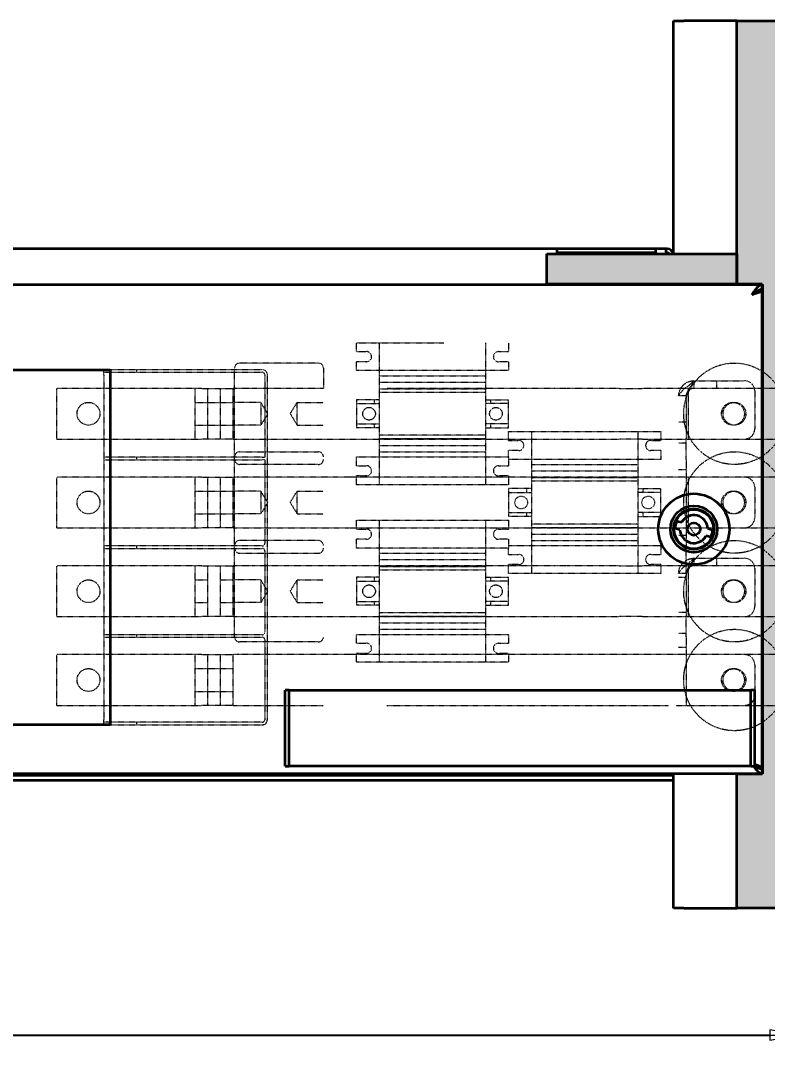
# Model space of a CAD drawing. Header units: millimetres. Extents: x -116965 to 323937, y 291661 to 566926.
# Drawn here: x -19214.6 to -18920.3, y 303295.8 to 303703.8 of the extents above; entities that cross this region are included whole.
import ezdxf

# ---------------------------------------------------------------- set-up
doc = ezdxf.new("R2010")
doc.units = ezdxf.units.MM
doc.header["$PDMODE"] = 35
doc.linetypes.add('DASHED', pattern=[0.75, 0.5, -0.25])
doc.layers.get('0').update_dxf_attribs({"lineweight": 18})
for name, color, linetype, lineweight in [('Dimensions(Schneider)', 7, 'Continuous', 18), ('Hatch', 7, 'Continuous', 9), ('Hidden Edges(Schneider)', 7, 'DASHED', 18), ('Sketch Geometry(Schneider)', 7, 'Continuous', 35), ('Visible Edges(Schneider)', 7, 'Continuous', 35)]:
    doc.layers.add(name, color=color, linetype=linetype, lineweight=lineweight)
doc.styles.add('schneder_1', font='micross.ttf')
doc.dimstyles.new('estilo_Schneider', dxfattribs={"dimscale": 4, "dimtxt": 3, "dimasz": 3, "dimexe": 2, "dimexo": 1, "dimgap": 0.3, "dimtad": 1, "dimtoh": 1, "dimrnd": 1e-08, "dimzin": 12, "dimtxsty": 'schneder_1', "dimblk": 'Filled-1', "dimcen": 0.09, "dimdle": 10, "dimclrd": 7, "dimclre": 7, "dimclrt": 7, "dimadec": 1, "dimazin": 3, "dimtfac": 0.5, "dimtdec": 3, "dimtmove": 0, "dimatfit": 3, "dimldrblk": 'Filled-1', "dimfxl": 1, "dimtolj": 1, "dimlwd": 25, "dimlwe": 25, "dimarcsym": 0})

# ---------------------------------------------------------------- blocks, each defined once
blk = doc.blocks.new('Filled-1')
at = {"color": 0}
for p, q in [((0, 0), (-1, 0.167)), ((-1, 0.167), (-1, -0.167)), ((-1, 0), (0, 0)), ((-1, -0.167), (0, 0))]:
    blk.add_line(p, q, dxfattribs=at)
at = {"color": 0, "flags": 128}
blk.add_lwpolyline([(-1, -0.167), (0, 0), (-1, 0.167), (-1, -0.167)], dxfattribs=at)
at = {"color": 0}
blk.add_solid([(-1, -0.167), (0, 0), (-1, 0.167), (-1, -0.167)], dxfattribs=at)
blk = doc.blocks.new('*D2001')
at = {"layer": 'Defpoints', "color": 0, "linetype": 'Continuous', "lineweight": -3, "transparency": 16777216}
for p in [(-19607.3, 303353.78), (-18907.3, 303353.78), (-18907.3, 303303.78)]:
    blk.add_point(p, dxfattribs=at)
at = {"layer": 'Dimensions(Schneider)', "color": 7, "linetype": 'Continuous', "lineweight": 25, "transparency": 16777216}
for p, q in [((-19607.3, 303349.78), (-19607.3, 303295.78)), ((-18907.3, 303349.78), (-18907.3, 303295.78)), ((-19595.3, 303303.78), (-18919.3, 303303.78))]:
    blk.add_line(p, q, dxfattribs=at)
at = {"layer": 'Dimensions(Schneider)', "color": 7, "linetype": 'Continuous', "lineweight": 25, "transparency": 16777216, "xscale": 12, "yscale": 12, "zscale": 12, "rotation": 180}
blk.add_blockref('Filled-1', (-19607.3, 303303.78), dxfattribs=at)
at = {"layer": 'Dimensions(Schneider)', "color": 7, "linetype": 'Continuous', "lineweight": 25, "transparency": 16777216, "xscale": 12, "yscale": 12, "zscale": 12}
blk.add_blockref('Filled-1', (-18907.3, 303303.78), dxfattribs=at)
at = {"layer": 'Dimensions(Schneider)', "color": 7, "linetype": 'Continuous', "lineweight": 25, "transparency": 16777216, "insert": (-19257.3, 303311.18), "char_height": 12, "attachment_point": 5, "style": 'schneder_1'}
blk.add_mtext('\\A1;700', dxfattribs=at)

msp = doc.modelspace()

# ---------------------------------------------------------------- hatches: boundary and pattern name
at = {"layer": 'Hatch'}
msp.add_hatch(color=256, dxfattribs=at).paths.add_polyline_path([(-18914.251709, 303353.74334), (-18932.304409, 303353.74334), (-18932.304409, 303406.72504), (-18922.307308, 303406.72504), (-18922.307308, 303599.842323), (-19007.293899, 303599.842323), (-19007.293899, 303611.799479), (-18932.304409, 303611.799479), (-18932.304409, 303703.683415), (-18914.251709, 303703.683415)])

# ---------------------------------------------------------------- linework, layer by layer
for p, q in [((-18932.304409, 303703.683415), (-18914.251709, 303703.683415)), ((-18932.304409, 303611.799479), (-18932.304409, 303703.683415)), ((-19007.293899, 303611.799479), (-18932.304409, 303611.799479)), ((-19007.293899, 303599.842323), (-19007.293899, 303611.799479)), ((-18922.307308, 303599.842323), (-19007.293899, 303599.842323)), ((-18922.307308, 303406.72504), (-18922.307308, 303599.842323)), ((-18932.304409, 303406.72504), (-18922.307308, 303406.72504)), ((-18932.304409, 303353.74334), (-18932.304409, 303406.72504)), ((-18914.251709, 303353.74334), (-18932.304409, 303353.74334))]:
    msp.add_line(p, q)
at = {"layer": 'Hidden Edges(Schneider)', "ltscale": 0.120735}
msp.add_line((-19082.298825, 303576.779402), (-19047.798825, 303576.779402), dxfattribs=at)
at = {"layer": 'Hidden Edges(Schneider)', "ltscale": 0.014367}
for p, q in [((-19082.298825, 303573.279402), (-19082.298825, 303576.779402)), ((-19022.298825, 303576.779402), (-19022.298825, 303573.279402)), ((-19082.298825, 303565.779402), (-19082.298825, 303569.279402)), ((-19022.298825, 303569.279402), (-19022.298825, 303565.779402)), ((-19022.298825, 303538.279402), (-19022.298825, 303541.779402)), ((-18962.298825, 303541.779402), (-18962.298825, 303538.279402)), ((-19082.298825, 303528.279402), (-19082.298825, 303531.779402)), ((-19022.298825, 303531.779402), (-19022.298825, 303528.279402)), ((-18962.298825, 303534.279402), (-18962.298825, 303530.779402)), ((-19082.298825, 303520.779402), (-19082.298825, 303524.279402)), ((-19022.298825, 303524.279402), (-19022.298825, 303520.779402)), ((-19082.298825, 303503.279402), (-19082.298825, 303506.779402)), ((-19022.298825, 303506.779402), (-19022.298825, 303503.279402)), ((-19082.298825, 303495.779402), (-19082.298825, 303499.279402)), ((-19022.298825, 303499.279402), (-19022.298825, 303495.779402)), ((-18962.298825, 303496.779402), (-18962.298825, 303493.279402)), ((-19022.298825, 303485.779402), (-19022.298825, 303489.279402)), ((-18962.298825, 303489.279402), (-18962.298825, 303485.779402)), ((-19082.298825, 303458.279402), (-19082.298825, 303461.779402)), ((-19022.298825, 303461.779402), (-19022.298825, 303458.279402)), ((-19082.298825, 303450.779402), (-19082.298825, 303454.279402)), ((-19022.298825, 303454.279402), (-19022.298825, 303450.779402))]:
    msp.add_line(p, q, dxfattribs=at)
at = {"layer": 'Hidden Edges(Schneider)', "ltscale": 0.045367}
for p, q in [((-19073.298825, 303576.779402), (-19073.298825, 303565.779402)), ((-19031.298825, 303565.779402), (-19031.298825, 303576.779402)), ((-19082.298825, 303554.279402), (-19082.298825, 303543.279402)), ((-19022.298825, 303543.279402), (-19022.298825, 303554.279402)), ((-19013.298825, 303541.779402), (-19013.298825, 303530.779402)), ((-18971.298825, 303530.779402), (-18971.298825, 303541.779402)), ((-19073.298825, 303531.779402), (-19073.298825, 303520.779402)), ((-19031.298825, 303520.779402), (-19031.298825, 303531.779402)), ((-19022.298825, 303519.279402), (-19022.298825, 303508.279402)), ((-18962.298825, 303508.279402), (-18962.298825, 303519.279402)), ((-19073.298825, 303506.779402), (-19073.298825, 303495.779402)), ((-19031.298825, 303495.779402), (-19031.298825, 303506.779402)), ((-19013.298825, 303496.779402), (-19013.298825, 303485.779402)), ((-18971.298825, 303485.779402), (-18971.298825, 303496.779402)), ((-18952.298825, 303485.779402), (-18952.298825, 303496.779402)), ((-19082.298825, 303484.279402), (-19082.298825, 303473.279402)), ((-19022.298825, 303473.279402), (-19022.298825, 303484.279402)), ((-19073.298825, 303461.779402), (-19073.298825, 303450.779402)), ((-19031.298825, 303450.779402), (-19031.298825, 303461.779402))]:
    msp.add_line(p, q, dxfattribs=at)
at = {"layer": 'Hidden Edges(Schneider)', "ltscale": 0.016433}
for p, q in [((-19082.298825, 303573.279402), (-19078.298825, 303573.279402)), ((-19026.298825, 303573.279402), (-19022.298825, 303573.279402)), ((-19078.298825, 303569.279402), (-19082.298825, 303569.279402)), ((-19022.298825, 303569.279402), (-19026.298825, 303569.279402)), ((-19022.298825, 303538.279402), (-19018.298825, 303538.279402)), ((-18966.298825, 303538.279402), (-18962.298825, 303538.279402)), ((-19018.298825, 303534.279402), (-19022.298825, 303534.279402)), ((-18962.298825, 303534.279402), (-18966.298825, 303534.279402)), ((-19082.298825, 303528.279402), (-19078.298825, 303528.279402)), ((-19026.298825, 303528.279402), (-19022.298825, 303528.279402)), ((-19078.298825, 303524.279402), (-19082.298825, 303524.279402)), ((-19022.298825, 303524.279402), (-19026.298825, 303524.279402)), ((-19082.298825, 303503.279402), (-19078.298825, 303503.279402)), ((-19026.298825, 303503.279402), (-19022.298825, 303503.279402)), ((-19078.298825, 303499.279402), (-19082.298825, 303499.279402)), ((-19022.298825, 303499.279402), (-19026.298825, 303499.279402)), ((-19022.298825, 303493.279402), (-19018.298825, 303493.279402)), ((-18966.298825, 303493.279402), (-18962.298825, 303493.279402)), ((-19018.298825, 303489.279402), (-19022.298825, 303489.279402)), ((-18962.298825, 303489.279402), (-18966.298825, 303489.279402)), ((-19082.298825, 303458.279402), (-19078.298825, 303458.279402)), ((-19026.298825, 303458.279402), (-19022.298825, 303458.279402)), ((-19078.298825, 303454.279402), (-19082.298825, 303454.279402)), ((-19022.298825, 303454.279402), (-19026.298825, 303454.279402))]:
    msp.add_line(p, q, dxfattribs=at)
at = {"layer": 'Hidden Edges(Schneider)', "ltscale": 0.16273}
for p, q in [((-19097.298825, 303568.779402), (-19128.298825, 303568.779402)), ((-19128.298825, 303533.779402), (-19097.298825, 303533.779402)), ((-19097.298825, 303528.779402), (-19128.298825, 303528.779402)), ((-19097.298825, 303498.779402), (-19128.298825, 303498.779402)), ((-19128.298825, 303493.779402), (-19097.298825, 303493.779402)), ((-19097.298825, 303458.779402), (-19128.298825, 303458.779402))]:
    msp.add_line(p, q, dxfattribs=at)
at = {"layer": 'Hidden Edges(Schneider)', "ltscale": 0.131234}
for p, q in [((-19119.376161, 303566.129408), (-19181.876161, 303566.129408)), ((-19181.876161, 303565.129408), (-19119.376161, 303565.129408)), ((-19119.376161, 303531.629408), (-19181.876161, 303531.629408)), ((-19181.876161, 303530.629408), (-19119.376161, 303530.629408)), ((-19119.376161, 303496.629408), (-19181.876161, 303496.629408)), ((-19181.876161, 303495.629408), (-19119.376161, 303495.629408)), ((-19119.376161, 303461.629408), (-19181.876161, 303461.629408)), ((-19181.876161, 303460.629408), (-19119.376161, 303460.629408)), ((-19119.376161, 303427.129408), (-19181.876161, 303427.129408)), ((-19181.876161, 303426.129408), (-19119.376161, 303426.129408))]:
    msp.add_line(p, q, dxfattribs=at)
at = {"layer": 'Hidden Edges(Schneider)', "ltscale": 0.012885}
for p, q in [((-19181.876161, 303564.129408), (-19181.876161, 303566.129408)), ((-19181.876161, 303426.129408), (-19181.876161, 303428.129408))]:
    msp.add_line(p, q, dxfattribs=at)
at = {"layer": 'Hidden Edges(Schneider)', "ltscale": 0.004033}
for p, q in [((-19168.876161, 303565.129408), (-19168.876161, 303566.129408)), ((-19168.876161, 303530.629408), (-19168.876161, 303531.629408)), ((-19168.876161, 303495.629408), (-19168.876161, 303496.629408)), ((-19168.876161, 303460.629408), (-19168.876161, 303461.629408)), ((-19168.876161, 303426.129408), (-19168.876161, 303427.129408))]:
    msp.add_line(p, q, dxfattribs=at)
at = {"layer": 'Hidden Edges(Schneider)', "ltscale": 0.148422}
for p, q in [((-19130.298825, 303530.779402), (-19130.298825, 303566.779402)), ((-19130.298825, 303460.779402), (-19130.298825, 303496.779402))]:
    msp.add_line(p, q, dxfattribs=at)
at = {"layer": 'Hidden Edges(Schneider)', "ltscale": 0.072943}
msp.add_line((-19095.298825, 303566.779402), (-19095.298825, 303558.779402), dxfattribs=at)
at = {"layer": 'Hidden Edges(Schneider)', "ltscale": 0.15748}
for p, q in [((-19022.298825, 303565.779402), (-19082.298825, 303565.779402)), ((-19022.298825, 303541.779402), (-18962.298825, 303541.779402)), ((-19082.298825, 303531.779402), (-19022.298825, 303531.779402)), ((-18962.298825, 303530.779402), (-19022.298825, 303530.779402)), ((-19022.298825, 303520.779402), (-19082.298825, 303520.779402)), ((-19082.298825, 303506.779402), (-19022.298825, 303506.779402)), ((-19022.298825, 303495.779402), (-19082.298825, 303495.779402)), ((-19022.298825, 303496.779402), (-18962.298825, 303496.779402)), ((-18962.298825, 303485.779402), (-19022.298825, 303485.779402)), ((-19082.298825, 303461.779402), (-19022.298825, 303461.779402)), ((-19022.298825, 303450.779402), (-19082.298825, 303450.779402))]:
    msp.add_line(p, q, dxfattribs=at)
at = {"layer": 'Hidden Edges(Schneider)', "ltscale": 0.118985}
for p, q in [((-19073.298825, 303565.779402), (-19073.298825, 303531.779402)), ((-19031.298825, 303531.779402), (-19031.298825, 303565.779402)), ((-19013.298825, 303530.779402), (-19013.298825, 303496.779402)), ((-18971.298825, 303496.779402), (-18971.298825, 303530.779402)), ((-19073.298825, 303495.779402), (-19073.298825, 303461.779402)), ((-19031.298825, 303461.779402), (-19031.298825, 303495.779402))]:
    msp.add_line(p, q, dxfattribs=at)
at = {"layer": 'Hidden Edges(Schneider)', "ltscale": 0.142782}
for p, q in [((-19181.876161, 303564.129408), (-19181.876161, 303428.129408)), ((-19117.376161, 303428.129408), (-19117.376161, 303564.129408))]:
    msp.add_line(p, q, dxfattribs=at)
at = {"layer": 'Hidden Edges(Schneider)', "ltscale": 0.170604}
msp.add_line((-19118.376161, 303564.129408), (-19118.376161, 303531.629408), dxfattribs=at)
at = {"layer": 'Hidden Edges(Schneider)', "ltscale": 0.146982}
for p, q in [((-19073.298825, 303563.779402), (-19031.298825, 303563.779402)), ((-19073.298825, 303561.279402), (-19031.298825, 303561.279402)), ((-19073.298825, 303558.577361), (-19031.298825, 303558.577361)), ((-19073.298825, 303557.264684), (-19031.298825, 303557.264684)), ((-19031.298825, 303540.294121), (-19073.298825, 303540.294121)), ((-19073.298825, 303538.981443), (-19031.298825, 303538.981443)), ((-19073.298825, 303536.279402), (-19031.298825, 303536.279402)), ((-19073.298825, 303533.779402), (-19031.298825, 303533.779402)), ((-19013.298825, 303528.779402), (-18971.298825, 303528.779402)), ((-19013.298825, 303526.279402), (-18971.298825, 303526.279402)), ((-19013.298825, 303523.577361), (-18971.298825, 303523.577361)), ((-19013.298825, 303522.264684), (-18971.298825, 303522.264684)), ((-18971.298825, 303505.294121), (-19013.298825, 303505.294121)), ((-19013.298825, 303503.981443), (-18971.298825, 303503.981443)), ((-19013.298825, 303501.279402), (-18971.298825, 303501.279402)), ((-19013.298825, 303498.779402), (-18971.298825, 303498.779402)), ((-19073.298825, 303493.779402), (-19031.298825, 303493.779402)), ((-19073.298825, 303491.279402), (-19031.298825, 303491.279402)), ((-19073.298825, 303488.577361), (-19031.298825, 303488.577361)), ((-19073.298825, 303487.264684), (-19031.298825, 303487.264684)), ((-19031.298825, 303470.294121), (-19073.298825, 303470.294121)), ((-19073.298825, 303468.981443), (-19031.298825, 303468.981443)), ((-19073.298825, 303466.279402), (-19031.298825, 303466.279402)), ((-19073.298825, 303463.779402), (-19031.298825, 303463.779402))]:
    msp.add_line(p, q, dxfattribs=at)
at = {"layer": 'Hidden Edges(Schneider)', "ltscale": 0.0123}
for p, q in [((-18949.298825, 303561.779403), (-18949.298825, 303558.779402)), ((-18940.298825, 303558.779402), (-18940.298825, 303561.779402)), ((-18952.298825, 303555.779402), (-18955.298825, 303555.779402)), ((-18952.298825, 303545.429402), (-18955.298825, 303545.429402)), ((-18952.298825, 303537.129402), (-18955.298825, 303537.129402)), ((-18955.298825, 303526.779402), (-18952.298825, 303526.779402)), ((-18952.298825, 303526.779402), (-18952.298825, 303523.779402)), ((-18952.298825, 303503.779402), (-18952.298825, 303500.779402)), ((-18952.298825, 303500.779402), (-18955.298825, 303500.779402)), ((-18949.298825, 303491.779404), (-18949.298825, 303488.779402)), ((-18940.298825, 303488.779402), (-18940.298825, 303491.779402)), ((-18952.298825, 303485.779402), (-18955.298825, 303485.779402)), ((-18955.298825, 303484.279402), (-18952.298825, 303484.279402)), ((-18952.298825, 303470.429402), (-18955.298825, 303470.429402)), ((-18952.298825, 303462.129402), (-18955.298825, 303462.129402)), ((-18955.298825, 303456.779402), (-18952.298825, 303456.779402)), ((-18952.298825, 303456.779402), (-18952.298825, 303453.779402))]:
    msp.add_line(p, q, dxfattribs=at)
at = {"layer": 'Hidden Edges(Schneider)', "ltscale": 0.082567}
for p, q in [((-18949.298825, 303561.779402), (-18929.298825, 303561.779402)), ((-19200.377861, 303538.779402), (-19200.377861, 303558.779402)), ((-19145.877861, 303538.779402), (-19145.877861, 303558.779402)), ((-19140.877861, 303538.779402), (-19140.877861, 303558.779402)), ((-19135.877861, 303538.779402), (-19135.877861, 303558.779402)), ((-19130.877861, 303538.779402), (-19130.877861, 303558.779402)), ((-18951.377861, 303538.779402), (-18951.377861, 303558.779402)), ((-19200.377861, 303503.779402), (-19200.377861, 303523.779402)), ((-19145.877861, 303503.779402), (-19145.877861, 303523.779402)), ((-19140.877861, 303503.779402), (-19140.877861, 303523.779402)), ((-19135.877861, 303503.779402), (-19135.877861, 303523.779402)), ((-19130.877861, 303503.779402), (-19130.877861, 303523.779402)), ((-18952.298825, 303523.779402), (-18952.298825, 303503.779402)), ((-18951.377861, 303503.779402), (-18951.377861, 303523.779402)), ((-18949.298825, 303491.779402), (-18929.298825, 303491.779402)), ((-19200.377861, 303468.779402), (-19200.377861, 303488.779402)), ((-19145.877861, 303468.779402), (-19145.877861, 303488.779402)), ((-19140.877861, 303468.779402), (-19140.877861, 303488.779402)), ((-19135.877861, 303468.779402), (-19135.877861, 303488.779402)), ((-19130.877861, 303468.779402), (-19130.877861, 303488.779402)), ((-18951.377861, 303468.779402), (-18951.377861, 303488.779402)), ((-19200.377861, 303433.779402), (-19200.377861, 303453.779402)), ((-19145.877861, 303433.779402), (-19145.877861, 303453.779402)), ((-19140.877861, 303433.779402), (-19140.877861, 303453.779402)), ((-19135.877861, 303433.779402), (-19135.877861, 303453.779402)), ((-19130.877861, 303433.779402), (-19130.877861, 303453.779402)), ((-18952.298825, 303453.779402), (-18952.298825, 303433.779402))]:
    msp.add_line(p, q, dxfattribs=at)
at = {"layer": 'Hidden Edges(Schneider)', "ltscale": 0.149606}
for p, q in [((-19143.377861, 303558.779402), (-19200.377861, 303558.779402)), ((-19200.377861, 303538.779402), (-19143.377861, 303538.779402)), ((-19143.377861, 303523.779402), (-19200.377861, 303523.779402)), ((-19200.377861, 303503.779402), (-19143.377861, 303503.779402)), ((-19143.377861, 303488.779402), (-19200.377861, 303488.779402)), ((-19200.377861, 303468.779402), (-19143.377861, 303468.779402)), ((-19143.377861, 303453.779402), (-19200.377861, 303453.779402)), ((-19200.377861, 303433.779402), (-19143.377861, 303433.779402))]:
    msp.add_line(p, q, dxfattribs=at)
at = {"layer": 'Hidden Edges(Schneider)', "ltscale": 0.081058}
for p, q in [((-19143.377861, 303558.779402), (-19130.877861, 303558.779402)), ((-19130.877861, 303538.779402), (-19143.377861, 303538.779402)), ((-19143.377861, 303523.779402), (-19130.877861, 303523.779402)), ((-19130.877861, 303503.779402), (-19143.377861, 303503.779402)), ((-19143.377861, 303488.779402), (-19130.877861, 303488.779402)), ((-19130.877861, 303468.779402), (-19143.377861, 303468.779402)), ((-19143.377861, 303453.779402), (-19130.877861, 303453.779402)), ((-19130.877861, 303433.779402), (-19143.377861, 303433.779402))]:
    msp.add_line(p, q, dxfattribs=at)
at = {"layer": 'Hidden Edges(Schneider)', "ltscale": 0.048595}
for p, q in [((-19123.377861, 303558.779402), (-19130.877861, 303558.779402)), ((-19130.877861, 303538.779402), (-19123.377861, 303538.779402)), ((-19123.377861, 303488.779402), (-19130.877861, 303488.779402)), ((-19130.877861, 303468.779402), (-19123.377861, 303468.779402))]:
    msp.add_line(p, q, dxfattribs=at)
at = {"layer": 'Hidden Edges(Schneider)', "ltscale": 0.147397}
msp.add_line((-19095.298825, 303558.779402), (-19123.377861, 303558.779402), dxfattribs=at)
at = {"layer": 'Hidden Edges(Schneider)', "ltscale": 0.138193}
msp.add_line((-19004.484462, 303558.779402), (-19070.298825, 303558.779402), dxfattribs=at)
at = {"layer": 'Hidden Edges(Schneider)', "ltscale": 0.024247}
for p, q in [((-18999.181162, 303558.779402), (-19004.484462, 303558.779402)), ((-19004.484462, 303538.779402), (-18999.181162, 303538.779402)), ((-19128.681162, 303523.779402), (-19130.877861, 303523.779402)), ((-19080.271259, 303523.779402), (-19085.57456, 303523.779402)), ((-19130.877861, 303503.779402), (-19128.681162, 303503.779402)), ((-19085.57456, 303503.779402), (-19080.271259, 303503.779402)), ((-18999.181162, 303488.779402), (-19004.484462, 303488.779402)), ((-19004.484462, 303468.779402), (-18999.181162, 303468.779402)), ((-19128.681162, 303453.779402), (-19130.877861, 303453.779402)), ((-19080.271259, 303453.779402), (-19085.57456, 303453.779402)), ((-19130.877861, 303433.779402), (-19128.681162, 303433.779402))]:
    msp.add_line(p, q, dxfattribs=at)
at = {"layer": 'Hidden Edges(Schneider)', "ltscale": 0.153241}
for p, q in [((-18978.539026, 303558.779402), (-18999.181162, 303558.779402)), ((-18999.181162, 303538.779402), (-18978.539026, 303538.779402)), ((-18978.539026, 303488.779402), (-18999.181162, 303488.779402)), ((-18999.181162, 303468.779402), (-18978.539026, 303468.779402))]:
    msp.add_line(p, q, dxfattribs=at)
at = {"layer": 'Hidden Edges(Schneider)', "ltscale": 0.040479}
for p, q in [((-18978.539026, 303558.779402), (-18969.700191, 303558.779402)), ((-18969.700191, 303538.779402), (-18978.539026, 303538.779402)), ((-18978.539026, 303488.779402), (-18969.700191, 303488.779402)), ((-18969.700191, 303468.779402), (-18978.539026, 303468.779402))]:
    msp.add_line(p, q, dxfattribs=at)
at = {"layer": 'Hidden Edges(Schneider)', "ltscale": 0.138396}
for p, q in [((-18837.877861, 303558.779402), (-18969.700191, 303558.779402)), ((-18969.700191, 303538.779402), (-18837.877861, 303538.779402)), ((-18837.877861, 303488.779402), (-18969.700191, 303488.779402)), ((-18969.700191, 303468.779402), (-18837.877861, 303468.779402))]:
    msp.add_line(p, q, dxfattribs=at)
at = {"layer": 'Hidden Edges(Schneider)', "ltscale": 0.0619}
for p, q in [((-18925.298825, 303557.779402), (-18925.298825, 303542.779402)), ((-18925.298825, 303487.779402), (-18925.298825, 303472.779402))]:
    msp.add_line(p, q, dxfattribs=at)
at = {"layer": 'Hidden Edges(Schneider)', "ltscale": 0.020567}
for p, q in [((-19145.877861, 303553.279402), (-19140.877861, 303553.279402)), ((-19140.877861, 303553.279402), (-19135.877861, 303553.279402)), ((-19135.877861, 303553.279402), (-19130.877861, 303553.279402)), ((-19145.877861, 303544.279402), (-19140.877861, 303544.279402)), ((-19140.877861, 303544.279402), (-19135.877861, 303544.279402)), ((-19135.877861, 303544.279402), (-19130.877861, 303544.279402)), ((-19145.877861, 303518.279402), (-19140.877861, 303518.279402)), ((-19140.877861, 303518.279402), (-19135.877861, 303518.279402)), ((-19135.877861, 303518.279402), (-19130.877861, 303518.279402)), ((-19145.877861, 303509.279402), (-19140.877861, 303509.279402)), ((-19140.877861, 303509.279402), (-19135.877861, 303509.279402)), ((-19135.877861, 303509.279402), (-19130.877861, 303509.279402)), ((-19145.877861, 303483.279402), (-19140.877861, 303483.279402)), ((-19135.877861, 303483.279402), (-19130.877861, 303483.279402)), ((-19145.877861, 303474.279402), (-19140.877861, 303474.279402)), ((-19135.877861, 303474.279402), (-19130.877861, 303474.279402)), ((-19145.877861, 303448.279402), (-19140.877861, 303448.279402)), ((-19140.877861, 303448.279402), (-19135.877861, 303448.279402)), ((-19135.877861, 303448.279402), (-19130.877861, 303448.279402)), ((-19145.877861, 303439.279402), (-19140.877861, 303439.279402)), ((-19140.877861, 303439.279402), (-19135.877861, 303439.279402)), ((-19135.877861, 303439.279402), (-19130.877861, 303439.279402))]:
    msp.add_line(p, q, dxfattribs=at)
at = {"layer": 'Hidden Edges(Schneider)', "ltscale": 0.042672}
for p, q in [((-19119.950825, 303553.279402), (-19130.298825, 303553.279402)), ((-19105.646825, 303553.279402), (-19095.298825, 303553.279402)), ((-19119.950825, 303544.279402), (-19130.298825, 303544.279402)), ((-19105.646825, 303544.279402), (-19095.298825, 303544.279402)), ((-19119.950825, 303518.279402), (-19130.298825, 303518.279402)), ((-19105.646825, 303518.279402), (-19095.298825, 303518.279402)), ((-19119.950825, 303509.279402), (-19130.298825, 303509.279402)), ((-19105.646825, 303509.279402), (-19095.298825, 303509.279402)), ((-19119.950825, 303483.279402), (-19130.298825, 303483.279402)), ((-19105.646825, 303483.279402), (-19095.298825, 303483.279402)), ((-19119.950825, 303474.279402), (-19130.298825, 303474.279402)), ((-19105.646825, 303474.279402), (-19095.298825, 303474.279402))]:
    msp.add_line(p, q, dxfattribs=at)
at = {"layer": 'Hidden Edges(Schneider)', "ltscale": 0.058334}
for p, q in [((-19119.950825, 303553.279402), (-19119.950825, 303544.279402)), ((-19105.646825, 303544.279402), (-19105.646825, 303553.279402)), ((-19119.950825, 303518.279402), (-19119.950825, 303509.279402)), ((-19105.646825, 303509.279402), (-19105.646825, 303518.279402)), ((-19119.950825, 303483.279402), (-19119.950825, 303474.279402)), ((-19105.646825, 303474.279402), (-19105.646825, 303483.279402))]:
    msp.add_line(p, q, dxfattribs=at)
at = {"layer": 'Hidden Edges(Schneider)', "ltscale": 0.021599}
for p, q in [((-19117.246952, 303548.779402), (-19119.950825, 303553.279402)), ((-19108.350698, 303548.779402), (-19105.646825, 303553.279402)), ((-19117.246952, 303548.779402), (-19119.950825, 303544.279402)), ((-19108.350698, 303548.779402), (-19105.646825, 303544.279402)), ((-19117.246952, 303513.779402), (-19119.950825, 303518.279402)), ((-19108.350698, 303513.779402), (-19105.646825, 303518.279402)), ((-19117.246952, 303513.779402), (-19119.950825, 303509.279402)), ((-19108.350698, 303513.779402), (-19105.646825, 303509.279402)), ((-19117.246952, 303478.779402), (-19119.950825, 303483.279402)), ((-19108.350698, 303478.779402), (-19105.646825, 303483.279402)), ((-19117.246952, 303478.779402), (-19119.950825, 303474.279402)), ((-19108.350698, 303478.779402), (-19105.646825, 303474.279402))]:
    msp.add_line(p, q, dxfattribs=at)
at = {"layer": 'Hidden Edges(Schneider)', "ltscale": 0.0371}
for p, q in [((-19073.298825, 303554.279402), (-19082.298825, 303554.279402)), ((-19082.298825, 303552.779402), (-19073.298825, 303552.779402)), ((-19031.298825, 303554.279402), (-19022.298825, 303554.279402)), ((-19022.298825, 303552.779402), (-19031.298825, 303552.779402)), ((-19082.298825, 303544.779402), (-19073.298825, 303544.779402)), ((-19022.298825, 303544.779402), (-19031.298825, 303544.779402)), ((-19073.298825, 303543.279402), (-19082.298825, 303543.279402)), ((-19031.298825, 303543.279402), (-19022.298825, 303543.279402)), ((-19013.298825, 303519.279402), (-19022.298825, 303519.279402)), ((-19022.298825, 303517.779402), (-19013.298825, 303517.779402)), ((-18971.298825, 303519.279402), (-18962.298825, 303519.279402)), ((-18962.298825, 303517.779402), (-18971.298825, 303517.779402)), ((-19022.298825, 303509.779402), (-19013.298825, 303509.779402)), ((-19013.298825, 303508.279402), (-19022.298825, 303508.279402)), ((-18962.298825, 303509.779402), (-18971.298825, 303509.779402)), ((-18971.298825, 303508.279402), (-18962.298825, 303508.279402)), ((-19073.298825, 303484.279402), (-19082.298825, 303484.279402)), ((-19082.298825, 303482.779402), (-19073.298825, 303482.779402)), ((-19031.298825, 303484.279402), (-19022.298825, 303484.279402)), ((-19022.298825, 303482.779402), (-19031.298825, 303482.779402)), ((-19082.298825, 303474.779402), (-19073.298825, 303474.779402)), ((-19022.298825, 303474.779402), (-19031.298825, 303474.779402)), ((-19073.298825, 303473.279402), (-19082.298825, 303473.279402)), ((-19031.298825, 303473.279402), (-19022.298825, 303473.279402))]:
    msp.add_line(p, q, dxfattribs=at)
at = {"layer": 'Hidden Edges(Schneider)', "ltscale": 0.0061}
for p, q in [((-19075.298825, 303554.279402), (-19075.298825, 303552.779402)), ((-19029.298825, 303552.779402), (-19029.298825, 303554.279402)), ((-19075.298825, 303544.779402), (-19075.298825, 303543.279402)), ((-19029.298825, 303543.279402), (-19029.298825, 303544.779402)), ((-19015.298825, 303519.279402), (-19015.298825, 303517.779402)), ((-18969.298825, 303517.779402), (-18969.298825, 303519.279402)), ((-19015.298825, 303509.779402), (-19015.298825, 303508.279402)), ((-18969.298825, 303508.279402), (-18969.298825, 303509.779402)), ((-19075.298825, 303484.279402), (-19075.298825, 303482.779402)), ((-19029.298825, 303482.779402), (-19029.298825, 303484.279402)), ((-19075.298825, 303474.779402), (-19075.298825, 303473.279402)), ((-19029.298825, 303473.279402), (-19029.298825, 303474.779402))]:
    msp.add_line(p, q, dxfattribs=at)
at = {"layer": 'Hidden Edges(Schneider)', "ltscale": 0.070167}
for p, q in [((-18952.298825, 303555.779402), (-18952.298825, 303538.779402)), ((-18952.298825, 303485.779402), (-18952.298825, 303468.779402))]:
    msp.add_line(p, q, dxfattribs=at)
at = {"layer": 'Hidden Edges(Schneider)', "ltscale": 0.138692}
for p, q in [((-19123.377861, 303538.779402), (-19004.484462, 303538.779402)), ((-19004.484462, 303488.779402), (-19123.377861, 303488.779402)), ((-19123.377861, 303468.779402), (-19004.484462, 303468.779402))]:
    msp.add_line(p, q, dxfattribs=at)
at = {"layer": 'Hidden Edges(Schneider)', "ltscale": 0.032967}
for p, q in [((-18952.298825, 303530.779402), (-18952.298825, 303538.779402)), ((-18952.298825, 303460.779402), (-18952.298825, 303468.779402))]:
    msp.add_line(p, q, dxfattribs=at)
at = {"layer": 'Hidden Edges(Schneider)', "ltscale": 0.006393}
for p, q in [((-19119.376161, 303531.629408), (-19118.376161, 303531.629408)), ((-19118.376161, 303530.629408), (-19119.376161, 303530.629408))]:
    msp.add_line(p, q, dxfattribs=at)
at = {"layer": 'Hidden Edges(Schneider)', "ltscale": 0.010233}
for p, q in [((-19022.298825, 303531.779402), (-19022.298825, 303534.279402)), ((-19022.298825, 303493.279402), (-19022.298825, 303495.779402))]:
    msp.add_line(p, q, dxfattribs=at)
at = {"layer": 'Hidden Edges(Schneider)', "ltscale": 0.155704}
msp.add_line((-19130.298825, 303496.779402), (-19130.298825, 303530.779402), dxfattribs=at)
at = {"layer": 'Hidden Edges(Schneider)', "ltscale": 0.173228}
msp.add_line((-19118.376161, 303530.629408), (-19118.376161, 303497.629408), dxfattribs=at)
at = {"layer": 'Hidden Edges(Schneider)', "ltscale": 0.025871}
for p, q in [((-18952.298825, 303530.779402), (-18952.298825, 303526.779402)), ((-18952.298825, 303500.779402), (-18952.298825, 303496.779402)), ((-18952.298825, 303460.779402), (-18952.298825, 303456.779402))]:
    msp.add_line(p, q, dxfattribs=at)
at = {"layer": 'Hidden Edges(Schneider)', "ltscale": 0.128004}
for p, q in [((-19085.57456, 303523.779402), (-19128.681162, 303523.779402)), ((-19128.681162, 303503.779402), (-19085.57456, 303503.779402)), ((-19085.57456, 303453.779402), (-19128.681162, 303453.779402))]:
    msp.add_line(p, q, dxfattribs=at)
at = {"layer": 'Hidden Edges(Schneider)', "ltscale": 0.141378}
for p, q in [((-18837.877861, 303523.779402), (-19080.271259, 303523.779402)), ((-19080.271259, 303503.779402), (-18837.877861, 303503.779402)), ((-18837.877861, 303453.779402), (-19080.271259, 303453.779402))]:
    msp.add_line(p, q, dxfattribs=at)
at = {"layer": 'Hidden Edges(Schneider)', "ltscale": 0.0495}
msp.add_line((-18925.298825, 303519.779402), (-18925.298825, 303507.779402), dxfattribs=at)
at = {"layer": 'Hidden Edges(Schneider)', "ltscale": 0.167979}
msp.add_line((-19118.376161, 303494.629408), (-19118.376161, 303462.629408), dxfattribs=at)
at = {"layer": 'Hidden Edges(Schneider)', "ltscale": 0.165354}
msp.add_line((-19118.376161, 303459.629408), (-19118.376161, 303428.129408), dxfattribs=at)
at = {"layer": 'Hidden Edges(Schneider)', "ltscale": 0.041233}
msp.add_line((-18925.298825, 303449.779402), (-18925.298825, 303439.779402), dxfattribs=at)
at = {"layer": 'Hidden Edges(Schneider)', "ltscale": 0.165213}
msp.add_line((-19128.681162, 303433.779402), (-19095.298825, 303433.779402), dxfattribs=at)
at = {"layer": 'Hidden Edges(Schneider)', "ltscale": 0.145669}
msp.add_line((-19070.298825, 303433.779402), (-18959.298825, 303433.779402), dxfattribs=at)
at = {"layer": 'Hidden Edges(Schneider)', "ltscale": 0.138141}
msp.add_line((-18956.298825, 303433.779402), (-18837.877861, 303433.779402), dxfattribs=at)
at = {"layer": 'Hidden Edges(Schneider)', "ltscale": 0.040747, "flags": 128}
for points in [[(-18955.298825, 303555.779402), (-18955.296626, 303555.948568), (-18955.285931, 303556.176691), (-18955.260587, 303556.456756), (-18955.214446, 303556.781751), (-18955.141358, 303557.144661), (-18955.035171, 303557.538474), (-18954.89031, 303557.954746), (-18954.704075, 303558.383263), (-18954.47464, 303558.814356), (-18954.20111, 303559.238212), (-18953.886446, 303559.645862), (-18953.534596, 303560.028902), (-18953.150524, 303560.379424), (-18952.742197, 303560.692544), (-18952.318063, 303560.9644), (-18951.887129, 303561.192122), (-18951.45921, 303561.376686), (-18951.043969, 303561.520001), (-18950.651604, 303561.624859), (-18950.290526, 303561.696877), (-18949.967723, 303561.742197), (-18949.69018, 303561.766962), (-18949.464885, 303561.777316), (-18949.298825, 303561.779403)], [(-18955.298825, 303485.779401), (-18955.296626, 303485.948568), (-18955.285931, 303486.176692), (-18955.260587, 303486.456757), (-18955.214446, 303486.78175), (-18955.141358, 303487.144662), (-18955.035171, 303487.538472), (-18954.89031, 303487.954746), (-18954.704075, 303488.38326), (-18954.47464, 303488.814355), (-18954.20111, 303489.23821), (-18953.886446, 303489.645863), (-18953.534596, 303490.028902), (-18953.150524, 303490.379425), (-18952.742197, 303490.692545), (-18952.318063, 303490.964399), (-18951.887129, 303491.192122), (-18951.45921, 303491.376687), (-18951.043969, 303491.52), (-18950.651604, 303491.624861), (-18950.290526, 303491.696878), (-18949.967723, 303491.742197), (-18949.69018, 303491.766964), (-18949.464885, 303491.777316), (-18949.298825, 303491.779404)]]:
    msp.add_lwpolyline(points, dxfattribs=at)
at = {"layer": 'Hidden Edges(Schneider)', "ltscale": 0.046536, "flags": 128}
for points in [[(-18949.298825, 303561.779403), (-18949.496407, 303561.549218), (-18949.743398, 303561.295736), (-18950.033766, 303561.021896), (-18950.361478, 303560.730642), (-18950.720502, 303560.424915), (-18951.104806, 303560.107658), (-18951.507165, 303559.781813), (-18951.918928, 303559.450322), (-18952.331923, 303559.116127), (-18952.737869, 303558.78217), (-18953.129142, 303558.451394), (-18953.498553, 303558.126741), (-18953.839283, 303557.811152), (-18954.146852, 303557.50757), (-18954.417573, 303557.218937), (-18954.648529, 303556.948195), (-18954.839902, 303556.698287), (-18954.992661, 303556.472154), (-18955.10824, 303556.272739), (-18955.190949, 303556.102984), (-18955.246075, 303555.96583), (-18955.278905, 303555.864221), (-18955.294726, 303555.801097), (-18955.298825, 303555.779402)], [(-18949.298825, 303491.779404), (-18949.496407, 303491.549221), (-18949.743398, 303491.295734), (-18950.033766, 303491.021896), (-18950.361478, 303490.730644), (-18950.720502, 303490.424915), (-18951.104806, 303490.107656), (-18951.507165, 303489.781814), (-18951.918928, 303489.450322), (-18952.331923, 303489.116126), (-18952.737869, 303488.782168), (-18953.129142, 303488.451396), (-18953.498553, 303488.126741), (-18953.839283, 303487.811151), (-18954.146852, 303487.507568), (-18954.417573, 303487.218939), (-18954.648529, 303486.948195), (-18954.839902, 303486.698285), (-18954.992661, 303486.472154), (-18955.10824, 303486.272741), (-18955.190949, 303486.102982), (-18955.246075, 303485.96583), (-18955.278905, 303485.86422), (-18955.294726, 303485.801097), (-18955.298825, 303485.779401)]]:
    msp.add_lwpolyline(points, dxfattribs=at)
at = {"layer": 'Hidden Edges(Schneider)', "ltscale": 0.03184, "flags": 128}
for points in [[(-18952.298825, 303555.779402), (-18952.296776, 303555.801097), (-18952.288865, 303555.864221), (-18952.27245, 303555.96583), (-18952.244887, 303556.102984), (-18952.203533, 303556.272739), (-18952.145743, 303556.472154), (-18952.069363, 303556.698287), (-18951.973677, 303556.948195), (-18951.858199, 303557.218937), (-18951.722838, 303557.50757), (-18951.569054, 303557.811152), (-18951.398689, 303558.126741), (-18951.213984, 303558.451394), (-18951.018347, 303558.78217), (-18950.815374, 303559.116127), (-18950.608877, 303559.450322), (-18950.402995, 303559.781813), (-18950.201816, 303560.107658), (-18950.009664, 303560.424915), (-18949.830151, 303560.730642), (-18949.666296, 303561.021896), (-18949.521111, 303561.295736), (-18949.397616, 303561.549218), (-18949.298825, 303561.779403)], [(-18952.298825, 303485.779401), (-18952.296776, 303485.801097), (-18952.288865, 303485.86422), (-18952.27245, 303485.96583), (-18952.244887, 303486.102982), (-18952.203533, 303486.272741), (-18952.145743, 303486.472154), (-18952.069363, 303486.698285), (-18951.973677, 303486.948195), (-18951.858199, 303487.218939), (-18951.722838, 303487.507568), (-18951.569054, 303487.811151), (-18951.398689, 303488.126741), (-18951.213984, 303488.451396), (-18951.018347, 303488.782168), (-18950.815374, 303489.116126), (-18950.608877, 303489.450322), (-18950.402995, 303489.781814), (-18950.201816, 303490.107656), (-18950.009664, 303490.424915), (-18949.830151, 303490.730644), (-18949.666296, 303491.021896), (-18949.521111, 303491.295734), (-18949.397616, 303491.549221), (-18949.298825, 303491.779404)]]:
    msp.add_lwpolyline(points, dxfattribs=at)
at = {"layer": 'Hidden Edges(Schneider)', "ltscale": 0.022906, "flags": 128}
for points in [[(-18949.298825, 303558.779402), (-18949.381855, 303558.778359), (-18949.494503, 303558.773182), (-18949.633274, 303558.7608), (-18949.794676, 303558.73814), (-18949.975215, 303558.702131), (-18950.171397, 303558.649702), (-18950.379017, 303558.578044), (-18950.592977, 303558.485762), (-18950.808444, 303558.371901), (-18951.020511, 303558.235973), (-18951.224674, 303558.079413), (-18951.41671, 303557.904152), (-18951.592636, 303557.712632), (-18951.749968, 303557.508807), (-18951.886732, 303557.296879), (-18952.00145, 303557.081333), (-18952.094567, 303556.867074), (-18952.166998, 303556.658938), (-18952.220091, 303556.462032), (-18952.256636, 303556.280577), (-18952.279706, 303556.118079), (-18952.292378, 303555.978047), (-18952.297726, 303555.863985), (-18952.298825, 303555.779402)], [(-18949.298825, 303488.779402), (-18949.381855, 303488.778358), (-18949.494503, 303488.773184), (-18949.633274, 303488.760801), (-18949.794676, 303488.738142), (-18949.975215, 303488.702131), (-18950.171397, 303488.649703), (-18950.379017, 303488.578044), (-18950.592977, 303488.485761), (-18950.808444, 303488.371902), (-18951.020511, 303488.235975), (-18951.224674, 303488.079415), (-18951.41671, 303487.904154), (-18951.592636, 303487.712632), (-18951.749968, 303487.508808), (-18951.886732, 303487.296878), (-18952.00145, 303487.081333), (-18952.094567, 303486.867076), (-18952.166998, 303486.658936), (-18952.220091, 303486.462031), (-18952.256636, 303486.280575), (-18952.279706, 303486.118079), (-18952.292378, 303485.978046), (-18952.297726, 303485.863987), (-18952.298825, 303485.779401)]]:
    msp.add_lwpolyline(points, dxfattribs=at)
at = {"layer": 'Hidden Edges(Schneider)', "ltscale": 0.146589}
for centre in [(-18933.298825, 303548.779402), (-18933.298825, 303513.779402), (-18933.298825, 303478.779402), (-18933.298825, 303443.779402)]:
    msp.add_circle(centre, 20, dxfattribs=at)
at = {"layer": 'Hidden Edges(Schneider)', "ltscale": 0.148422}
for centre in [(-19187.877861, 303548.779402), (-18933.877861, 303548.779402), (-18933.298825, 303548.779402), (-19187.877861, 303513.779402), (-18933.877861, 303513.779402), (-18933.298825, 303513.779402), (-19187.877861, 303478.779402), (-18933.877861, 303478.779402), (-18933.298825, 303478.779402), (-19187.877861, 303443.779402), (-18933.877861, 303443.779402), (-18933.298825, 303443.779402)]:
    msp.add_circle(centre, 4.5, dxfattribs=at)
at = {"layer": 'Hidden Edges(Schneider)', "ltscale": 0.064826}
for centre in [(-19077.298825, 303548.779402), (-19027.298825, 303548.779402), (-19017.298825, 303513.779402), (-18967.298825, 303513.779402), (-19077.298825, 303478.779402), (-19027.298825, 303478.779402)]:
    msp.add_circle(centre, 2.5, dxfattribs=at)
at = {"layer": 'Hidden Edges(Schneider)', "ltscale": 0.025871}
for centre, radius, start, end in [((-19078.298825, 303571.279402), 2, 269.99999998, 89.99999998), ((-19026.298825, 303571.279402), 2, 89.99999998, 269.99999998), ((-18929.298825, 303557.779402), 4, 0, 90), ((-18929.298825, 303542.779402), 4, 270, 0), ((-19018.298825, 303536.279402), 2, 270, 90), ((-18966.298825, 303536.279402), 2, 90, 270), ((-19078.298825, 303526.279402), 2, 269.99999998, 89.99999998), ((-19026.298825, 303526.279402), 2, 89.99999998, 269.99999998), ((-18929.298825, 303519.779402), 4, 0, 90), ((-18929.298825, 303507.779402), 4, 270, 0), ((-19078.298825, 303501.279402), 2, 270, 90), ((-19026.298825, 303501.279402), 2, 90, 270), ((-19018.298825, 303491.279402), 2, 270, 90), ((-18966.298825, 303491.279402), 2, 90, 270), ((-18929.298825, 303487.779402), 4, 0, 90), ((-18929.298825, 303472.779402), 4, 270, 0), ((-19078.298825, 303456.279402), 2, 270, 90), ((-19026.298825, 303456.279402), 2, 90, 270), ((-18929.298825, 303449.779402), 4, 0, 90), ((-18929.298825, 303437.779402), 4, 270, 0)]:
    msp.add_arc(centre, radius, start, end, dxfattribs=at)
at = {"layer": 'Hidden Edges(Schneider)', "ltscale": 0.012885}
for centre, start, end in [((-19128.298825, 303566.779402), 90, 180), ((-19097.298825, 303566.779402), 0, 90), ((-19119.376161, 303564.129408), 0, 89.99999998), ((-19128.298825, 303531.779402), 90, 180), ((-19097.298825, 303531.779402), 0, 90), ((-19128.298825, 303530.779402), 180, 270), ((-19097.298825, 303530.779402), 270, 0), ((-19128.298825, 303496.779402), 90, 180), ((-19128.298825, 303495.779402), 180, 270), ((-19097.298825, 303496.779402), 0, 90), ((-19097.298825, 303495.779402), 270, 0), ((-19128.298825, 303460.779402), 180, 270), ((-19097.298825, 303460.779402), 270, 0), ((-19119.376161, 303428.129408), 269.99999998, 0)]:
    msp.add_arc(centre, 2, start, end, dxfattribs=at)
at = {"layer": 'Hidden Edges(Schneider)', "ltscale": 0.006393}
for centre, start, end in [((-19119.376161, 303564.129408), 0, 89.99999998), ((-19119.376161, 303497.629408), 269.99999998, 0), ((-19119.376161, 303494.629408), 0, 89.99999998), ((-19119.376161, 303462.629408), 269.99999998, 0), ((-19119.376161, 303459.629408), 0, 89.99999998), ((-19119.376161, 303428.129408), 269.99999998, 0)]:
    msp.add_arc(centre, 1, start, end, dxfattribs=at)
at = {"layer": 'Sketch Geometry(Schneider)'}
for p, q in [((-18932.304409, 303611.799479), (-18932.304409, 303703.683415)), ((-18932.304409, 303703.683415), (-18914.251709, 303703.683415)), ((-19007.293899, 303599.842323), (-19007.293899, 303611.799479)), ((-19007.293899, 303611.799479), (-18932.304409, 303611.799479)), ((-18922.307308, 303599.842323), (-19007.293899, 303599.842323)), ((-18922.307308, 303406.72504), (-18922.307308, 303599.842323)), ((-19336.397195, 303566.128698), (-19179.376148, 303566.128698)), ((-19179.376148, 303566.128698), (-19179.376148, 303426.129376)), ((-19179.376148, 303426.129376), (-19336.397195, 303426.129376)), ((-18932.304409, 303353.74334), (-18932.304409, 303406.72504)), ((-18932.304409, 303406.72504), (-18922.307308, 303406.72504)), ((-18914.251709, 303353.74334), (-18932.304409, 303353.74334))]:
    msp.add_line(p, q, dxfattribs=at)
at = {"layer": 'Visible Edges(Schneider)'}
for p, q in [((-18957.298825, 303703.779402), (-18953.298825, 303703.779402)), ((-18957.298825, 303611.779402), (-18957.298825, 303703.779402)), ((-18932.298825, 303703.779402), (-18953.298825, 303703.779402)), ((-18932.298825, 303703.779402), (-18914.298825, 303703.779402)), ((-18932.298825, 303599.779402), (-18932.298825, 303703.779402)), ((-19003.298825, 303613.779402), (-19509.298825, 303613.779402)), ((-18964.298825, 303613.779402), (-19003.298825, 303613.779402)), ((-19003.298825, 303613.779402), (-19003.298825, 303611.779402)), ((-18960.298825, 303613.779402), (-18964.298825, 303613.779402)), ((-18964.298825, 303611.779402), (-18964.298825, 303613.779402)), ((-18960.298825, 303613.779402), (-18960.298825, 303611.779402)), ((-18959.798825, 303613.779402), (-18960.298825, 303613.779402)), ((-19007.298825, 303599.779402), (-19007.298825, 303611.779402)), ((-19007.298825, 303611.779402), (-18932.298825, 303611.779402)), ((-18964.298825, 303612.279402), (-19003.298825, 303612.279402)), ((-18960.298825, 303612.279402), (-18959.798825, 303612.279402)), ((-18932.298825, 303611.779402), (-18932.298825, 303599.779402)), ((-19592.298825, 303599.779402), (-18922.298825, 303599.779402)), ((-18922.298825, 303597.679402), (-18923.107486, 303597.679402)), ((-18922.298825, 303597.679402), (-18922.298825, 303408.879402)), ((-18922.298824, 303599.779406), (-18922.298824, 303597.779399)), ((-18954.794587, 303503.063534), (-18956.694833, 303503.522454)), ((-18955.990564, 303506.438617), (-18954.090318, 303505.979697)), ((-18943.803063, 303503.49527), (-18941.902818, 303503.036351)), ((-18942.607086, 303500.120188), (-18944.507332, 303500.579108)), ((-19108.80311, 303439.779402), (-19110.298825, 303439.779402)), ((-19110.298825, 303409.779402), (-19110.298825, 303439.779402)), ((-19108.80311, 303439.779402), (-18926.79454, 303439.779402)), ((-19108.80311, 303409.779402), (-19108.80311, 303439.779402)), ((-18925.298825, 303439.779402), (-18926.79454, 303439.779402)), ((-18926.79454, 303409.779402), (-18926.79454, 303439.779402)), ((-18925.298825, 303409.779402), (-18925.298825, 303439.779402)), ((-19110.298825, 303409.779402), (-19108.80311, 303409.779402)), ((-18926.79454, 303409.779402), (-19108.80311, 303409.779402)), ((-18926.79454, 303409.779402), (-18925.298825, 303409.779402)), ((-18922.298825, 303406.779402), (-19592.298825, 303406.779402)), ((-19510.640513, 303406.279402), (-18957.298825, 303406.279402)), ((-18958.298825, 303406.379402), (-18958.298825, 303406.779402)), ((-18958.298825, 303406.379402), (-18957.298825, 303406.379402)), ((-18957.298825, 303353.779402), (-18957.298825, 303406.779402)), ((-18932.298825, 303353.779402), (-18932.298825, 303406.779402)), ((-18923.107486, 303408.879402), (-18922.298825, 303408.879402)), ((-18922.298824, 303408.779402), (-18922.298824, 303406.779402)), ((-19511.798825, 303404.279402), (-18957.298825, 303404.279402)), ((-18953.298825, 303353.779402), (-18957.298825, 303353.779402)), ((-18953.298825, 303353.779402), (-18932.298825, 303353.779402)), ((-18914.298825, 303353.779402), (-18932.298825, 303353.779402))]:
    msp.add_line(p, q, dxfattribs=at)
at = {"layer": 'Visible Edges(Schneider)', "flags": 128}
for points in [[(-18926.29883, 303595.77941), (-18926.131861, 303596.041461), (-18925.965044, 303596.302195), (-18925.798179, 303596.560755), (-18925.631162, 303596.816188), (-18925.464288, 303597.066947), (-18925.297472, 303597.312098), (-18925.130522, 303597.55086), (-18924.963695, 303597.78184), (-18924.797317, 303598.003646), (-18924.631225, 303598.215609), (-18924.465229, 303598.417082), (-18924.299166, 303598.607455), (-18924.132845, 303598.786059), (-18923.966104, 303598.952227), (-18923.799173, 303599.104987), (-18923.632509, 303599.243231), (-18923.465959, 303599.366561), (-18923.299333, 303599.474612), (-18923.132459, 303599.566966), (-18922.965547, 303599.643088), (-18922.798902, 303599.702521), (-18922.632362, 303599.74515), (-18922.465727, 303599.770823), (-18922.298824, 303599.779406)], [(-18922.298824, 303597.779399), (-18922.46606, 303597.775088), (-18922.633039, 303597.762194), (-18922.799951, 303597.740794), (-18922.966959, 303597.710963), (-18923.134243, 303597.67274), (-18923.301126, 303597.626467), (-18923.467371, 303597.572508), (-18923.633158, 303597.511073), (-18923.798649, 303597.442408), (-18923.964035, 303597.366782), (-18924.129488, 303597.284442), (-18924.29517, 303597.195616), (-18924.461271, 303597.100573), (-18924.627954, 303596.999541), (-18924.795229, 303596.892882), (-18924.962312, 303596.781569), (-18925.129244, 303596.666041), (-18925.296203, 303596.546679), (-18925.463363, 303596.423865), (-18925.630657, 303596.298171), (-18925.797683, 303596.170455), (-18925.964605, 303596.041136), (-18926.131584, 303595.910655), (-18926.29883, 303595.77941)], [(-18922.298824, 303597.679396), (-18922.307417, 303597.600089), (-18922.333147, 303597.520838), (-18922.375919, 303597.441531), (-18922.435524, 303597.362261), (-18922.511513, 303597.283183), (-18922.603552, 303597.204199), (-18922.711317, 303597.125254), (-18922.834474, 303597.046214), (-18922.97269, 303596.96704), (-18923.125374, 303596.887751), (-18923.291313, 303596.808634), (-18923.469831, 303596.729651), (-18923.660328, 303596.650687), (-18923.862173, 303596.571685), (-18924.074775, 303596.492549), (-18924.297382, 303596.413241), (-18924.528372, 303596.33401), (-18924.766781, 303596.254836), (-18925.011846, 303596.175624), (-18925.262758, 303596.096316), (-18925.517952, 303596.017066), (-18925.776254, 303595.937873), (-18926.036817, 303595.858679), (-18926.29883, 303595.77941)], [(-18926.29883, 303595.77941), (-18926.212589, 303595.831576), (-18926.126673, 303595.883647), (-18926.041214, 303595.935641), (-18925.956308, 303595.987578), (-18925.872089, 303596.039477), (-18925.788671, 303596.091376), (-18925.706159, 303596.143294), (-18925.624677, 303596.19525), (-18925.544349, 303596.247283), (-18925.46528, 303596.299391), (-18925.387613, 303596.351596), (-18925.311758, 303596.403723), (-18925.237867, 303596.455756), (-18925.166027, 303596.507731), (-18925.096342, 303596.559649), (-18925.028888, 303596.611548), (-18924.963781, 303596.663447), (-18924.901096, 303596.715384), (-18924.840929, 303596.767359), (-18924.783375, 303596.81943), (-18924.728519, 303596.871577), (-18924.676544, 303596.923781), (-18924.627659, 303596.975909), (-18924.581911, 303597.027999)], [(-18922.298824, 303406.779402), (-18922.438947, 303406.785456), (-18922.578947, 303406.803579), (-18922.718937, 303406.833713), (-18922.859012, 303406.875801), (-18922.999164, 303406.929725), (-18923.139183, 303406.995241), (-18923.279163, 303407.072176), (-18923.41922, 303407.16036), (-18923.559343, 303407.259534), (-18923.699133, 303407.369094), (-18923.838655, 303407.488688), (-18923.978016, 303407.618001), (-18924.1173, 303407.756715), (-18924.256632, 303407.904514), (-18924.396116, 303408.061081), (-18924.535839, 303408.2261), (-18924.675915, 303408.399238), (-18924.815943, 303408.579524), (-18924.95578, 303408.766208), (-18925.09555, 303408.958852), (-18925.23533, 303409.157014), (-18925.375253, 303409.360253), (-18925.515377, 303409.568089), (-18925.655376, 303409.779403)], [(-18925.298826, 303410.473765), (-18925.087806, 303410.407358), (-18924.880716, 303410.34104), (-18924.678013, 303410.274764), (-18924.480135, 303410.208478), (-18924.287559, 303410.142133), (-18924.100734, 303410.075679), (-18923.920233, 303410.009109), (-18923.747217, 303409.942649), (-18923.582165, 303409.876301), (-18923.425428, 303409.810014), (-18923.277342, 303409.743737), (-18923.138248, 303409.677423), (-18923.008482, 303409.611019), (-18922.888395, 303409.544479), (-18922.778608, 303409.477926), (-18922.679579, 303409.411446), (-18922.591507, 303409.344988), (-18922.514593, 303409.278503), (-18922.449037, 303409.211941), (-18922.395145, 303409.145385), (-18922.353107, 303409.078903), (-18922.323, 303409.012446), (-18922.30488, 303408.945963), (-18922.298824, 303408.879402)], [(-18924.581911, 303409.530809), (-18924.604027, 303409.556441), (-18924.626896, 303409.582056), (-18924.650499, 303409.607658), (-18924.674827, 303409.633248), (-18924.69988, 303409.658831), (-18924.725639, 303409.684408), (-18924.752104, 303409.709983), (-18924.779255, 303409.735558), (-18924.807092, 303409.761137), (-18924.835607, 303409.786722), (-18924.86478, 303409.812316), (-18924.894611, 303409.837922), (-18924.925091, 303409.863543), (-18924.956209, 303409.889182), (-18924.987947, 303409.914841), (-18925.020315, 303409.940524), (-18925.053293, 303409.966233), (-18925.086862, 303409.991966), (-18925.120956, 303410.017686), (-18925.155565, 303410.043388), (-18925.19067, 303410.069074), (-18925.226261, 303410.094748), (-18925.26231, 303410.120412), (-18925.298826, 303410.146069)], [(-18925.298816, 303410.014042), (-18925.17398, 303409.924424), (-18925.049431, 303409.837055), (-18924.9251, 303409.752077), (-18924.800894, 303409.669632), (-18924.676763, 303409.589865), (-18924.552614, 303409.512918), (-18924.428388, 303409.438934), (-18924.304001, 303409.368056), (-18924.179384, 303409.300426), (-18924.054462, 303409.236188), (-18923.929159, 303409.175485), (-18923.80357, 303409.118538), (-18923.678142, 303409.065691), (-18923.55282, 303409.017042), (-18923.427536, 303408.972673), (-18923.302213, 303408.932665), (-18923.176777, 303408.897098), (-18923.051178, 303408.86606), (-18922.925693, 303408.839697), (-18922.800352, 303408.818066), (-18922.675068, 303408.801192), (-18922.549764, 303408.789105), (-18922.424375, 303408.781833), (-18922.298824, 303408.779402)], [(-18958.53278, 303406.779402), (-18958.514394, 303406.762708), (-18958.496655, 303406.746014), (-18958.479604, 303406.729339), (-18958.463277, 303406.712674), (-18958.447675, 303406.69602), (-18958.432759, 303406.679372), (-18958.418607, 303406.662725), (-18958.405217, 303406.646079), (-18958.392552, 303406.629425), (-18958.380612, 303406.612765), (-18958.369511, 303406.596094), (-18958.359135, 303406.579405), (-18958.349561, 303406.562706), (-18958.340825, 303406.546019), (-18958.33289, 303406.529349), (-18958.325757, 303406.512691), (-18958.319463, 303406.49604), (-18958.314008, 303406.479393), (-18958.309392, 303406.462747), (-18958.305577, 303406.446096), (-18958.30264, 303406.429442), (-18958.300504, 303406.412777), (-18958.299245, 303406.396097), (-18958.298825, 303406.379403)]]:
    msp.add_lwpolyline(points, dxfattribs=at)
at = {"layer": 'Visible Edges(Schneider)'}
for radius in [14, 9.2, 8, 7.75, 2.5]:
    msp.add_circle((-18949.298825, 303503.279402), radius, dxfattribs=at)
for centre, radius, start, end in [((-18959.798825, 303611.279402), 2.5, 11.53695903, 90), ((-18959.798825, 303611.279402), 1, 30, 90), ((-18949.298825, 303503.279402), 5.5, 2.24936406, 150.5961238), ((-18949.298825, 303503.279402), 7.4, 154.72769353, 178.11779433), ((-18949.298825, 303503.279402), 5.5, 182.24936406, 330.5961238), ((-18949.298825, 303503.279402), 7.4, 334.72769353, 358.11779433)]:
    msp.add_arc(centre, radius, start, end, dxfattribs=at)

# ---------------------------------------------------------------- dimensions: what is measured, and where the dimension line sits
at = {"layer": 'Dimensions(Schneider)', "color": 7, "linetype": 'Continuous', "lineweight": 25}
dim = msp.add_linear_dim(base=(-18907.298825, 303303.779402), p1=(-19607.298825, 303353.779402), p2=(-18907.298825, 303353.779402), dimstyle='estilo_Schneider', override={"dimtoh": 0, "dimdec": 2, "dimtp": 0, "dimtm": 0, "dimtdec": 3, "dimatfit": 2}, dxfattribs=at)
dim.commit()
dim.dimension.update_dxf_attribs({"geometry": '*D2001', "text_midpoint": (-19257.298825, 303303.779402), "dimtype": 160})

doc.saveas('drawing.dxf')
